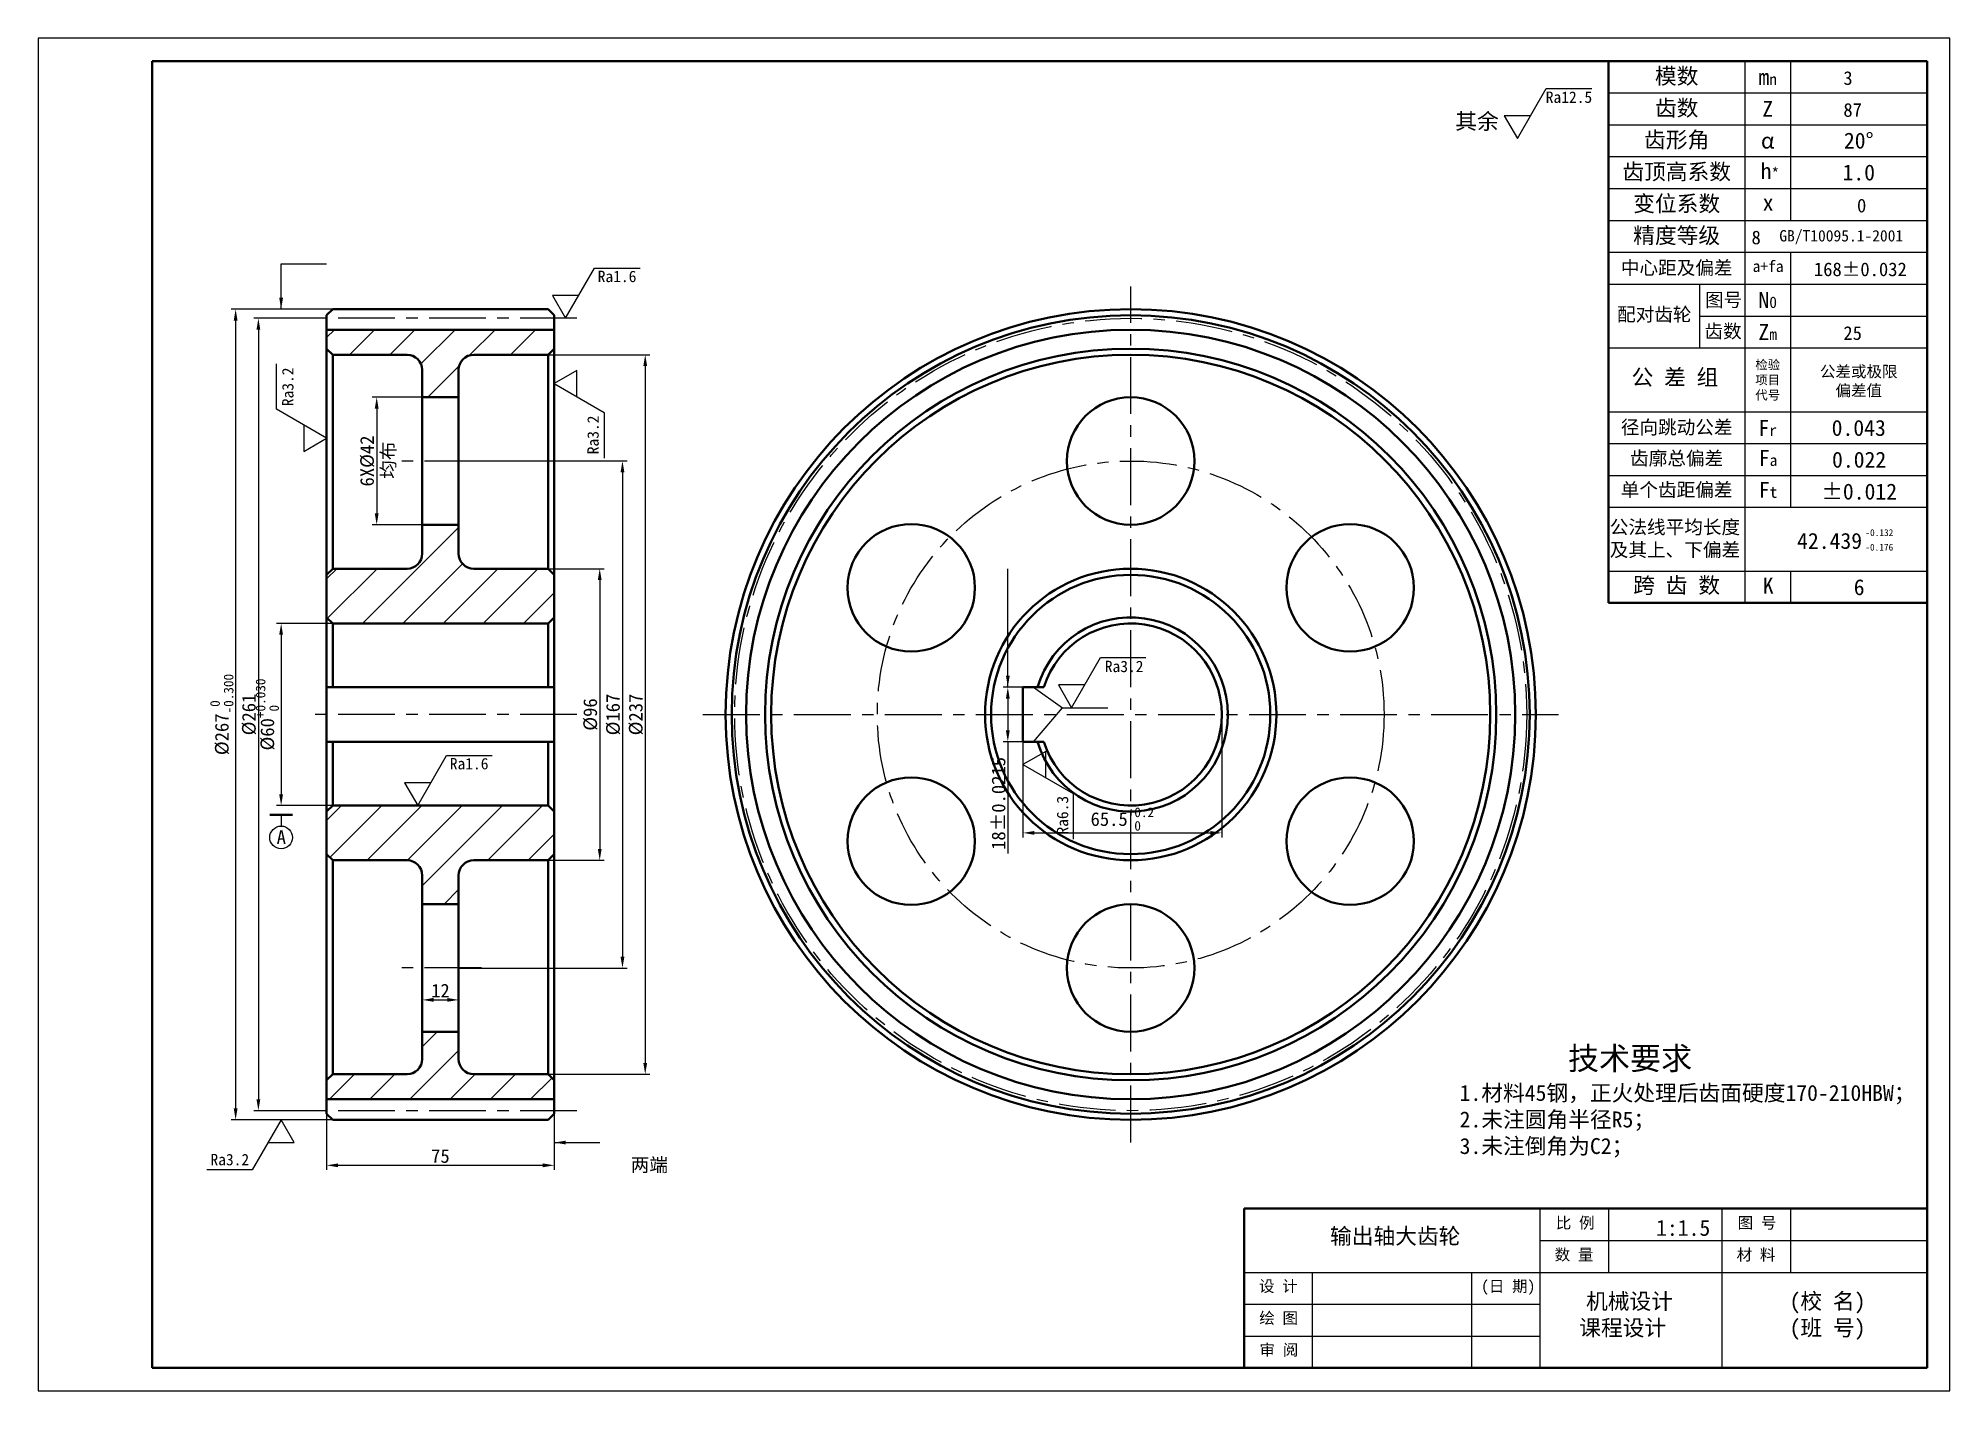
# Model space of a CAD drawing. Header units: inches. Extents: x 0 to 420, y 0 to 297.
import ezdxf

# ---------------------------------------------------------------- set-up
doc = ezdxf.new("R2010")
doc.units = ezdxf.units.IN
doc.header["$LTSCALE"] = 10
doc.header["$MEASUREMENT"] = 0
doc.linetypes.add('CENTER', pattern=[2, 1.25, -0.25, 0.25, -0.25])
for name, color, linetype, lineweight in [('中心线', 1, 'CENTER', 25), ('剖面线', 3, 'Continuous', 25), ('尺寸线', 4, 'Continuous', 25), ('文字', 7, 'Continuous', 25), ('粗实线', 7, 'Continuous', 40), ('细实线', 7, 'Continuous', 25)]:
    doc.layers.add(name, color=color, linetype=linetype, lineweight=lineweight)
doc.styles.add('工程字2', font='gbeitc.shx', dxfattribs={"height": 5, "bigfont": 'gbcbig.shx'})
doc.dimstyles.get("Standard").update_dxf_attribs({"dimtxt": 0.18, "dimasz": 0.18, "dimexe": 0.18, "dimexo": 0.0625, "dimgap": 0.09, "dimtad": 0, "dimtih": 1, "dimtoh": 1, "dimdec": 4, "dimzin": 0, "dimdsep": 46, "dimtxsty": 'Standard', "dimcen": 0.09, "dimadec": 0, "dimazin": 0, "dimtfac": 1, "dimtdec": 4, "dimtofl": 0, "dimtmove": 0, "dimatfit": 3, "dimfxl": 0, "dimtolj": 1, "dimtzin": 0, "dimarcsym": 0})

# ---------------------------------------------------------------- blocks, each defined once
blk = doc.blocks.new('*D1')
at = {"layer": 'Defpoints', "color": 0}
for p in [(64.7, 168.5), (53.37, 128.5), (64.7, 128.5)]:
    blk.add_point(p, dxfattribs=at)
at = {"layer": '尺寸线', "color": 0, "lineweight": -2}
for p, q in [((64.7, 168.5), (52.37, 168.5)), ((53.37, 166), (53.37, 131)), ((64.7, 128.5), (52.37, 128.5))]:
    blk.add_line(p, q, dxfattribs=at)
at = {"layer": '尺寸线', "color": 0}
for points in [[(53.79, 166), (52.95, 166), (53.37, 168.5)], [(52.95, 131), (53.79, 131), (53.37, 128.5)]]:
    blk.add_solid(points, dxfattribs=at)
at = {"layer": '尺寸线', "color": 0, "insert": (50.33, 148.5), "char_height": 3, "attachment_point": 5, "rotation": 90}
blk.add_mtext('\\A1;%%C60{}{\\H0.71x;\\C3;\\S+0.030^  0;}', dxfattribs=at)
blk = doc.blocks.new('*D2')
at = {"layer": 'Defpoints', "color": 0}
for p in [(63.37, 235.5), (48.37, 61.5), (63.37, 61.5)]:
    blk.add_point(p, dxfattribs=at)
at = {"layer": '尺寸线', "color": 0, "lineweight": -2}
for p, q in [((63.37, 235.5), (47.37, 235.5)), ((48.37, 233), (48.37, 64)), ((63.37, 61.5), (47.37, 61.5))]:
    blk.add_line(p, q, dxfattribs=at)
at = {"layer": '尺寸线', "color": 0}
for points in [[(48.79, 233), (47.95, 233), (48.37, 235.5)], [(47.95, 64), (48.79, 64), (48.37, 61.5)]]:
    blk.add_solid(points, dxfattribs=at)
at = {"layer": '尺寸线', "color": 0, "insert": (46.34, 148.5), "char_height": 3, "attachment_point": 5, "rotation": 90}
blk.add_mtext('\\A1;%%C261', dxfattribs=at)
blk = doc.blocks.new('*D3')
at = {"layer": 'Defpoints', "color": 0}
for p in [(64.7, 237.5), (43.37, 59.5), (64.7, 59.5)]:
    blk.add_point(p, dxfattribs=at)
at = {"layer": '尺寸线', "color": 0, "lineweight": -2}
for p, q in [((64.7, 237.5), (42.37, 237.5)), ((43.37, 235), (43.37, 62)), ((64.7, 59.5), (42.37, 59.5))]:
    blk.add_line(p, q, dxfattribs=at)
at = {"layer": '尺寸线', "color": 0}
for points in [[(43.79, 235), (42.95, 235), (43.37, 237.5)], [(42.95, 62), (43.79, 62), (43.37, 59.5)]]:
    blk.add_solid(points, dxfattribs=at)
at = {"layer": '尺寸线', "color": 0, "insert": (40.33, 148.5), "char_height": 3, "attachment_point": 5, "rotation": 90}
blk.add_mtext('\\A1;%%C267{}{\\H0.71x;\\C3;\\S 0^ -0.300;}', dxfattribs=at)
blk = doc.blocks.new('*D4')
at = {"layer": 'Defpoints', "color": 0}
for p in [(112.04, 180.5), (112.04, 116.5), (123.37, 116.5)]:
    blk.add_point(p, dxfattribs=at)
at = {"layer": '尺寸线', "color": 0, "lineweight": -2}
for p, q in [((112.04, 180.5), (124.37, 180.5)), ((123.37, 178), (123.37, 119)), ((112.04, 116.5), (124.37, 116.5))]:
    blk.add_line(p, q, dxfattribs=at)
at = {"layer": '尺寸线', "color": 0}
for points in [[(123.79, 178), (122.95, 178), (123.37, 180.5)], [(122.95, 119), (123.79, 119), (123.37, 116.5)]]:
    blk.add_solid(points, dxfattribs=at)
at = {"layer": '尺寸线', "color": 0, "insert": (121.34, 148.5), "char_height": 3, "attachment_point": 5, "rotation": 90}
blk.add_mtext('\\A1;%%C96', dxfattribs=at)
blk = doc.blocks.new('*D5')
at = {"layer": 'Defpoints', "color": 0}
for p in [(92.37, 204.17), (92.37, 92.83), (128.37, 92.83)]:
    blk.add_point(p, dxfattribs=at)
at = {"layer": '尺寸线', "color": 0, "lineweight": -2}
for p, q in [((92.37, 204.17), (129.37, 204.17)), ((128.37, 201.67), (128.37, 95.33)), ((92.37, 92.83), (129.37, 92.83))]:
    blk.add_line(p, q, dxfattribs=at)
at = {"layer": '尺寸线', "color": 0}
for points in [[(128.79, 201.67), (127.95, 201.67), (128.37, 204.17)], [(127.95, 95.33), (128.79, 95.33), (128.37, 92.83)]]:
    blk.add_solid(points, dxfattribs=at)
at = {"layer": '尺寸线', "color": 0, "insert": (126.34, 148.5), "char_height": 3, "attachment_point": 5, "rotation": 90}
blk.add_mtext('\\A1;%%C167', dxfattribs=at)
blk = doc.blocks.new('*D6')
at = {"layer": 'Defpoints', "color": 0}
for p in [(112.04, 227.5), (112.04, 69.5), (133.37, 69.5)]:
    blk.add_point(p, dxfattribs=at)
at = {"layer": '尺寸线', "color": 0, "lineweight": -2}
for p, q in [((112.04, 227.5), (134.37, 227.5)), ((133.37, 225), (133.37, 72)), ((112.04, 69.5), (134.37, 69.5))]:
    blk.add_line(p, q, dxfattribs=at)
at = {"layer": '尺寸线', "color": 0}
for points in [[(133.79, 225), (132.95, 225), (133.37, 227.5)], [(132.95, 72), (133.79, 72), (133.37, 69.5)]]:
    blk.add_solid(points, dxfattribs=at)
at = {"layer": '尺寸线', "color": 0, "insert": (131.34, 148.5), "char_height": 3, "attachment_point": 5, "rotation": 90}
blk.add_mtext('\\A1;%%C237', dxfattribs=at)
blk = doc.blocks.new('*D7')
at = {"layer": 'Defpoints', "color": 0}
for p in [(84.37, 218.17), (74.37, 190.17), (84.37, 190.17)]:
    blk.add_point(p, dxfattribs=at)
at = {"layer": '尺寸线', "color": 0, "lineweight": -2}
for p, q in [((84.37, 218.17), (73.37, 218.17)), ((74.37, 215.67), (74.37, 192.67)), ((84.37, 190.17), (73.37, 190.17))]:
    blk.add_line(p, q, dxfattribs=at)
at = {"layer": '尺寸线', "color": 0}
for points in [[(74.79, 215.67), (73.95, 215.67), (74.37, 218.17)], [(73.95, 192.67), (74.79, 192.67), (74.37, 190.17)]]:
    blk.add_solid(points, dxfattribs=at)
at = {"layer": '尺寸线', "color": 0, "insert": (72.31, 204.17), "char_height": 3, "attachment_point": 5, "rotation": 90}
blk.add_mtext('\\A1;6X%%C42', dxfattribs=at)
blk = doc.blocks.new('*D8')
at = {"layer": 'Defpoints', "color": 0}
for p in [(84.37, 85.83), (92.37, 85.83), (92.37, 85.83)]:
    blk.add_point(p, dxfattribs=at)
at = {"layer": '尺寸线', "color": 0, "lineweight": -2}
for p, q in [((84.37, 85.83), (84.37, 86.83)), ((86.87, 85.83), (89.87, 85.83)), ((92.37, 85.83), (92.37, 86.83))]:
    blk.add_line(p, q, dxfattribs=at)
at = {"layer": '尺寸线', "color": 0}
for points in [[(86.87, 86.25), (86.87, 85.42), (84.37, 85.83)], [(89.87, 85.42), (89.87, 86.25), (92.37, 85.83)]]:
    blk.add_solid(points, dxfattribs=at)
at = {"layer": '尺寸线', "color": 0, "insert": (88.37, 87.86), "char_height": 3, "attachment_point": 5}
blk.add_mtext('\\A1;12', dxfattribs=at)
blk = doc.blocks.new('*D9')
at = {"layer": 'Defpoints', "color": 0}
for p in [(63.37, 61.5), (113.37, 61.5), (113.37, 49.5)]:
    blk.add_point(p, dxfattribs=at)
at = {"layer": '尺寸线', "color": 0, "lineweight": -2}
for p, q in [((63.37, 61.5), (63.37, 48.5)), ((113.37, 61.5), (113.37, 48.5)), ((65.87, 49.5), (110.87, 49.5))]:
    blk.add_line(p, q, dxfattribs=at)
at = {"layer": '尺寸线', "color": 0}
for points in [[(65.87, 49.92), (65.87, 49.08), (63.37, 49.5)], [(110.87, 49.08), (110.87, 49.92), (113.37, 49.5)]]:
    blk.add_solid(points, dxfattribs=at)
at = {"layer": '尺寸线', "color": 0, "insert": (88.37, 51.53), "char_height": 3, "attachment_point": 5}
blk.add_mtext('\\A1;75', dxfattribs=at)
blk = doc.blocks.new('*D10')
at = {"layer": 'Defpoints', "color": 0}
for p in [(216.37, 154.5), (213.04, 142.5), (216.37, 142.5)]:
    blk.add_point(p, dxfattribs=at)
at = {"layer": '尺寸线', "color": 0, "lineweight": -2}
for p, q in [((216.37, 154.5), (212.04, 154.5)), ((213.04, 152), (213.04, 145)), ((216.37, 142.5), (212.04, 142.5)), ((213.04, 142.5), (213.04, 117.94))]:
    blk.add_line(p, q, dxfattribs=at)
at = {"layer": '尺寸线', "color": 0}
for points in [[(213.45, 152), (212.62, 152), (213.04, 154.5)], [(212.62, 145), (213.45, 145), (213.04, 142.5)]]:
    blk.add_solid(points, dxfattribs=at)
at = {"layer": '尺寸线', "color": 0, "insert": (211.01, 128.97), "char_height": 3, "attachment_point": 5, "rotation": 90}
blk.add_mtext('\\A1;18%%P0.0215', dxfattribs=at)
blk = doc.blocks.new('*D11')
at = {"layer": 'Defpoints', "color": 0}
for p in [(216.37, 148.5), (260.04, 148.5), (260.04, 122.5)]:
    blk.add_point(p, dxfattribs=at)
at = {"layer": '尺寸线', "color": 0, "lineweight": -2}
for p, q in [((216.37, 148.5), (216.37, 121.5)), ((260.04, 148.5), (260.04, 121.5)), ((218.87, 122.5), (257.54, 122.5))]:
    blk.add_line(p, q, dxfattribs=at)
at = {"layer": '尺寸线', "color": 0}
for points in [[(218.87, 122.92), (218.87, 122.08), (216.37, 122.5)], [(257.54, 122.08), (257.54, 122.92), (260.04, 122.5)]]:
    blk.add_solid(points, dxfattribs=at)
at = {"layer": '尺寸线', "color": 0, "insert": (238.2, 125.54), "char_height": 3, "attachment_point": 5}
blk.add_mtext('\\A1;65.5{}{\\H0.71x;\\C3;\\S+0.2^  0;}', dxfattribs=at)

msp = doc.modelspace()

# ---------------------------------------------------------------- hatches: boundary and pattern name
at = {"layer": '剖面线'}
h = msp.add_hatch(dxfattribs=at)
h.set_pattern_fill('ANSI31', color=256, scale=50, style=0)
edge = h.paths.add_edge_path(flags=0)
edge.add_line((113.37019, 233), (113.37019, 228.83333))
edge.add_line((113.37019, 228.83333), (112.03686, 227.5))
edge.add_line((112.03686, 227.5), (95.70352, 227.5))
edge.add_arc((95.70352, 224.16667), 3.33333, 90, 180)
edge.add_line((92.37019, 224.16667), (92.37019, 218.16667))
edge.add_line((92.37019, 218.16667), (84.37019, 218.16667))
edge.add_line((84.37019, 224.16667), (84.37019, 218.16667))
edge.add_arc((81.03686, 224.16667), 3.33333, 0, 90)
edge.add_line((81.03686, 227.5), (64.70352, 227.5))
edge.add_line((64.70352, 227.5), (63.37019, 228.83333))
edge.add_line((63.37019, 228.83333), (63.37019, 233))
edge.add_line((113.37019, 233), (63.37019, 233))
h = msp.add_hatch(dxfattribs=at)
h.set_pattern_fill('ANSI31', color=256, scale=50, style=0)
edge = h.paths.add_edge_path(flags=0)
edge.add_line((113.37019, 179.16667), (113.37019, 169.83333))
edge.add_line((113.37019, 179.16667), (112.03686, 180.5))
edge.add_line((112.03686, 180.5), (95.70352, 180.5))
edge.add_arc((95.70352, 183.83333), 3.33333, 180, 270)
edge.add_line((92.37019, 183.83333), (92.37019, 190.16667))
edge.add_line((92.37019, 190.16667), (84.37019, 190.16667))
edge.add_line((84.37019, 190.16667), (84.37019, 183.83333))
edge.add_arc((81.03686, 183.83333), 3.33333, 270, 360)
edge.add_line((81.03686, 180.5), (64.70352, 180.5))
edge.add_line((64.70352, 180.5), (63.37019, 179.16667))
edge.add_line((63.37019, 179.16667), (63.37019, 169.83333))
edge.add_line((112.03686, 168.5), (64.70352, 168.5))
edge.add_line((63.37019, 169.83333), (64.70352, 168.5))
edge.add_line((112.03686, 168.5), (113.37019, 169.83333))
h = msp.add_hatch(dxfattribs=at)
h.set_pattern_fill('ANSI31', color=256, scale=50, style=0)
edge = h.paths.add_edge_path(flags=0)
edge.add_line((113.37019, 117.83333), (113.37019, 127.16667))
edge.add_line((113.37019, 117.83333), (112.03686, 116.5))
edge.add_line((112.03686, 116.5), (95.70352, 116.5))
edge.add_arc((95.70352, 113.16667), 3.33333, 90, 180)
edge.add_line((92.37019, 113.16667), (92.37019, 106.83333))
edge.add_line((92.37019, 106.83333), (84.37019, 106.83333))
edge.add_line((84.37019, 106.83333), (84.37019, 113.16667))
edge.add_arc((81.03686, 113.16667), 3.33333, 0, 90)
edge.add_line((81.03686, 116.5), (64.70352, 116.5))
edge.add_line((64.70352, 116.5), (63.37019, 117.83333))
edge.add_line((63.37019, 117.83333), (63.37019, 127.16667))
edge.add_line((112.03686, 128.5), (64.70352, 128.5))
edge.add_line((63.37019, 127.16667), (64.70352, 128.5))
edge.add_line((112.03686, 128.5), (113.37019, 127.16667))
h = msp.add_hatch(dxfattribs=at)
h.set_pattern_fill('ANSI31', color=256, scale=50, style=0)
edge = h.paths.add_edge_path(flags=0)
edge.add_line((113.37019, 64), (113.37019, 68.16667))
edge.add_line((113.37019, 68.16667), (112.03686, 69.5))
edge.add_line((112.03686, 69.5), (95.70352, 69.5))
edge.add_arc((95.70352, 72.83333), 3.33333, 180, 270)
edge.add_line((92.37019, 72.83333), (92.37019, 78.83333))
edge.add_line((92.37019, 78.83333), (84.37019, 78.83333))
edge.add_line((84.37019, 72.83333), (84.37019, 78.83333))
edge.add_arc((81.03686, 72.83333), 3.33333, 270, 360)
edge.add_line((81.03686, 69.5), (64.70352, 69.5))
edge.add_line((64.70352, 69.5), (63.37019, 68.16667))
edge.add_line((63.37019, 68.16667), (63.37019, 64))
edge.add_line((113.37019, 64), (63.37019, 64))

# ---------------------------------------------------------------- linework, layer by layer
at = {"layer": '中心线'}
for p, q in [((240.03686, 54.5), (240.03686, 242.5)), ((118.37019, 235.5), (58.37019, 235.5)), ((97.37019, 204.16667), (79.37019, 204.16667)), ((118.37019, 148.5), (58.37019, 148.5)), ((146.03686, 148.5), (334.03686, 148.5)), ((97.37019, 92.83333), (79.37019, 92.83333)), ((118.37019, 61.5), (58.37019, 61.5))]:
    msp.add_line(p, q, dxfattribs=at)
for radius in [87, 55.66667]:
    msp.add_circle((240.03686, 148.5), radius, dxfattribs=at)
at = {"layer": '尺寸线'}
for p, q in [((53.37019, 247.5), (63.37019, 247.5)), ((213.03686, 159.5), (213.03686, 180.5)), ((118.37019, 54.5), (123.37019, 54.5))]:
    msp.add_line(p, q, dxfattribs=at)
at = {"layer": '粗实线'}
for p, q in [((415, 292), (25, 292)), ((25, 292), (25, 5)), ((345, 173), (345, 292)), ((345, 292), (415, 292)), ((415, 5), (415, 292)), ((415, 292), (415, 173)), ((63.37019, 236.16667), (64.70352, 237.5)), ((63.37019, 236.16667), (63.37019, 60.83333)), ((112.03686, 237.5), (64.70352, 237.5)), ((113.37019, 236.16667), (112.03686, 237.5)), ((113.37019, 236.16667), (113.37019, 60.83333)), ((63.37019, 228.83333), (63.37019, 233)), ((113.37019, 233), (63.37019, 233)), ((113.37019, 233), (113.37019, 228.83333)), ((64.70352, 227.5), (63.37019, 228.83333)), ((81.03686, 227.5), (64.70352, 227.5)), ((64.70352, 180.5), (64.70352, 227.5)), ((112.03686, 227.5), (95.70352, 227.5)), ((113.37019, 228.83333), (112.03686, 227.5)), ((112.03686, 180.5), (112.03686, 227.5)), ((84.37019, 224.16667), (84.37019, 218.16667)), ((84.37019, 183.83333), (84.37019, 224.16667)), ((92.37019, 224.16667), (92.37019, 218.16667)), ((92.37019, 183.83333), (92.37019, 224.16667)), ((92.37019, 218.16667), (84.37019, 218.16667)), ((92.37019, 190.16667), (84.37019, 190.16667)), ((84.37019, 190.16667), (84.37019, 183.83333)), ((92.37019, 183.83333), (92.37019, 190.16667)), ((64.70352, 180.5), (63.37019, 179.16667)), ((63.37019, 179.16667), (63.37019, 169.83333)), ((81.03686, 180.5), (64.70352, 180.5)), ((112.03686, 180.5), (95.70352, 180.5)), ((113.37019, 179.16667), (112.03686, 180.5)), ((113.37019, 179.16667), (113.37019, 169.83333)), ((415, 173), (345, 173)), ((63.37019, 169.83333), (64.70352, 168.5)), ((112.03686, 168.5), (64.70352, 168.5)), ((64.70352, 154.5), (64.70352, 168.5)), ((112.03686, 168.5), (113.37019, 169.83333)), ((112.03686, 154.5), (112.03686, 168.5)), ((63.37019, 154.5), (113.37019, 154.5)), ((220.95807, 154.5), (216.37019, 154.5)), ((216.37019, 154.5), (216.37019, 142.5)), ((63.37019, 142.5), (113.37019, 142.5)), ((64.70352, 142.5), (64.70352, 128.5)), ((112.03686, 142.5), (112.03686, 128.5)), ((220.95807, 142.5), (216.37019, 142.5)), ((50.87019, 126.5), (55.87019, 126.5)), ((63.37019, 127.16667), (64.70352, 128.5)), ((63.37019, 117.83333), (63.37019, 127.16667)), ((112.03686, 128.5), (64.70352, 128.5)), ((112.03686, 128.5), (113.37019, 127.16667)), ((113.37019, 117.83333), (113.37019, 127.16667)), ((64.70352, 116.5), (63.37019, 117.83333)), ((113.37019, 117.83333), (112.03686, 116.5)), ((81.03686, 116.5), (64.70352, 116.5)), ((64.70352, 69.5), (64.70352, 116.5)), ((112.03686, 116.5), (95.70352, 116.5)), ((112.03686, 69.5), (112.03686, 116.5)), ((84.37019, 106.83333), (84.37019, 113.16667)), ((84.37019, 72.83333), (84.37019, 113.16667)), ((92.37019, 113.16667), (92.37019, 106.83333)), ((92.37019, 72.83333), (92.37019, 113.16667)), ((92.37019, 106.83333), (84.37019, 106.83333)), ((92.37019, 78.83333), (84.37019, 78.83333)), ((84.37019, 72.83333), (84.37019, 78.83333)), ((92.37019, 72.83333), (92.37019, 78.83333)), ((64.70352, 69.5), (63.37019, 68.16667)), ((63.37019, 68.16667), (63.37019, 64)), ((81.03686, 69.5), (64.70352, 69.5)), ((112.03686, 69.5), (95.70352, 69.5)), ((113.37019, 68.16667), (112.03686, 69.5)), ((113.37019, 64), (113.37019, 68.16667)), ((113.37019, 64), (63.37019, 64)), ((63.37019, 60.83333), (64.70352, 59.5)), ((112.03686, 59.5), (64.70352, 59.5)), ((113.37019, 60.83333), (112.03686, 59.5)), ((265, 5), (265, 40)), ((265, 40), (415, 40)), ((415, 40), (415, 5)), ((25, 5), (415, 5)), ((415, 5), (265, 5))]:
    msp.add_line(p, q, dxfattribs=at)
for centre, radius in [((240.03686, 148.5), 89), ((240.03686, 148.5), 87.66667), ((240.03686, 148.5), 84.5), ((240.03686, 148.5), 80.33333), ((240.03686, 148.5), 79), ((240.03686, 204.16667), 14), ((191.82072, 176.32054), 14), ((288.25299, 176.32054), 14), ((240.03686, 148.5), 32), ((240.03686, 148.5), 30.66667), ((191.82072, 120.67946), 14), ((288.25299, 120.67946), 14), ((240.03686, 92.83333), 14)]:
    msp.add_circle(centre, radius, dxfattribs=at)
for centre, radius, start, end in [((81.03686, 224.16667), 3.33333, 0, 90), ((95.70352, 224.16667), 3.33333, 90, 180), ((81.03686, 183.83333), 3.33333, 270, 0), ((95.70352, 183.83333), 3.33333, 180, 270), ((240.03686, 148.5), 21.33333, 196.3348228, 163.6651772), ((240.03686, 148.5), 20, 197.4576031, 162.5423969), ((81.03686, 113.16667), 3.33333, 0, 90), ((95.70352, 113.16667), 3.33333, 90, 180), ((81.03686, 72.83333), 3.33333, 270, 0), ((95.70352, 72.83333), 3.33333, 180, 270)]:
    msp.add_arc(centre, radius, start, end, dxfattribs=at)
at = {"layer": '细实线'}
for p, q in [((420, 297), (0, 297)), ((0, 297), (0, 0)), ((420, 0), (420, 297)), ((375, 292), (375, 173)), ((385, 292), (385, 257)), ((325, 275), (331.35085, 286)), ((331.35085, 286), (341.35085, 286)), ((345, 285), (415, 285)), ((322.11325, 280), (325, 275)), ((327.88675, 280), (322.11325, 280)), ((345, 278), (415, 278)), ((345, 271), (415, 271)), ((345, 264), (415, 264)), ((385, 264), (385, 257)), ((345, 257), (415, 257)), ((345, 250), (415, 250)), ((385, 250), (385, 194)), ((115.87019, 235.5), (122.22104, 246.5)), ((122.22104, 246.5), (132.22104, 246.5)), ((112.98344, 240.5), (115.87019, 235.5)), ((118.75694, 240.5), (112.98344, 240.5)), ((345, 243), (415, 243)), ((365, 243), (365, 229)), ((365, 236), (415, 236)), ((345, 229), (415, 229)), ((52.37019, 215.51752), (52.37019, 225.51752)), ((118.37019, 224.05342), (113.37019, 221.16667)), ((118.37019, 218.27992), (118.37019, 224.05342)), ((113.37019, 221.16667), (124.37019, 214.81581)), ((63.37019, 209.16667), (52.37019, 215.51752)), ((124.37019, 214.81581), (124.37019, 204.81581)), ((345, 215), (415, 215)), ((58.37019, 212.05342), (58.37019, 206.27992)), ((58.37019, 206.27992), (63.37019, 209.16667)), ((345, 208), (415, 208)), ((345, 201), (415, 201)), ((345, 194), (415, 194)), ((345, 180), (415, 180)), ((385, 180), (385, 173)), ((227.03686, 150), (233.38771, 161)), ((233.38771, 161), (243.38771, 161)), ((218.70352, 154.5), (225.03686, 150)), ((224.1501, 155), (227.03686, 150)), ((229.92361, 155), (224.1501, 155)), ((218.70352, 142.5), (225.03686, 150)), ((225.03686, 150), (235.03686, 150)), ((83.37019, 128.5), (89.72104, 139.5)), ((89.72104, 139.5), (99.72104, 139.5)), ((221.37019, 140.38675), (216.37019, 137.5)), ((221.37019, 134.61325), (221.37019, 140.38675)), ((216.37019, 137.5), (227.37019, 131.14915)), ((80.48344, 133.5), (83.37019, 128.5)), ((86.25694, 133.5), (80.48344, 133.5)), ((227.37019, 131.14915), (227.37019, 121.14915)), ((53.37019, 126.5), (53.37019, 124)), ((53.37019, 59.5), (47.01934, 48.5)), ((56.25694, 54.5), (53.37019, 59.5)), ((50.48344, 54.5), (56.25694, 54.5)), ((47.01934, 48.5), (37.01934, 48.5)), ((330, 5), (330, 40)), ((345, 40), (345, 26)), ((370, 5), (370, 40)), ((385, 40), (385, 26)), ((330, 33), (415, 33)), ((265, 26), (415, 26)), ((280, 5), (280, 26)), ((315, 5), (315, 26)), ((265, 19), (330, 19)), ((265, 12), (330, 12)), ((0, 0), (420, 0))]:
    msp.add_line(p, q, dxfattribs=at)
msp.add_circle((53.37019, 121.5), 2.5, dxfattribs=at)

# ---------------------------------------------------------------- texts
at = {"layer": '文字', "style": '工程字2'}
for s, insert, char_height, width, attachment_point in [('{\\fSimSun|b0|i0|c134|p2;模数}', (360, 288.5), 3.5, 30, 5), ('{\\fSimSun|b0|i0|c134|p2;\\H0.77778x;m\\H0.71429x;n}', (380, 288.5), 4.5, 10, 5), ('{\\fSimSun|b0|i0|c134|p2;齿数}', (360, 281.5), 3.5, 30, 5), ('{\\fSimSun|b0|i0|c134|p2;Z}', (380, 281.5), 3.5, 10, 5), ('{\\fSimSun|b0|i0|c134|p2;齿形角}', (360, 274.5), 3.5, 30, 5), ('{\\fSimSun|b0|i0|c134|p2;α}', (380, 274.5), 3.5, 10, 5), ('{\\fSimSun|b0|i0|c134|p2;齿顶高系数}', (360, 267.5), 3.5, 30, 5), ('{\\fSimSun|b0|i0|c134|p2;\\H0.77778x;h\\H0.71429x;*}', (378.43303, 269.57847), 4.5, 10, 1), ('{\\fSimSun|b0|i0|c134|p2;变位系数}', (360, 260.5), 3.5, 30, 5), ('{\\fSimSun|b0|i0|c134|p2;x}', (380.0854, 260.90731), 3.5, 10, 5), ('{\\fSimSun|b0|i0|c134|p2;精度等级}', (360, 253.5), 3.5, 30, 5), ('{\\fSimSun|b0|i0|c134|p2;中心距及偏差}', (360, 246.4426), 3, 30, 5), ('{\\fSimSun|b0|i0|c134|p2;a+fa}', (380.0854, 246.90731), 2.5, 10, 5), ('{\\fSimSun|b0|i0|c134|p2;图号}', (370.30458, 239.38306), 3, 30, 5), ('{\\fSimSun|b0|i0|c134|p2;N\\H0.71429x;0}', (380, 239.5), 3.5, 10, 5), ('{\\fSimSun|b0|i0|c134|p2;配对齿轮}', (355.0817, 236.21247), 3, 30, 5), ('{\\fSimSun|b0|i0|c134|p2;齿数}', (370.1902, 232.5), 3, 30, 5), ('{\\fSimSun|b0|i0|c134|p2;Z\\H0.71429x;m}', (380, 232.5), 3.5, 10, 5), ('{\\fSimSun|b0|i0|c134|p2;公 差 组}', (359.61718, 222.39104), 3.5, 30, 5), ('{\\fSimSun|b0|i0|c134|p2;检验\\P项目\\P代号}', (380, 221.87279), 2, 10, 5), ('{\\fSimSun|b0|i0|c134|p2;公差或极限\\P偏差值}', (400, 221.59708), 2.5, 30, 5), ('{\\fSimSun|b0|i0|c134|p2;径向跳动公差}', (360, 211.40735), 3, 30, 5), ('{\\fSimSun|b0|i0|c134|p2;F\\H0.71429x;r}', (380, 211.40735), 3.5, 10, 5), ('{\\fSimSun|b0|i0|c0|p2;0.0\\fSimSun|b0|i0|c134|p2;43}', (400, 211.40735), 3.5, 30, 5), ('{\\fSimSun|b0|i0|c134|p2;齿廓总偏差}', (359.98604, 204.58642), 3, 30, 5), ('{\\fSimSun|b0|i0|c134|p2;F\\H0.71429x;a}', (380.0854, 204.81467), 3.5, 10, 5), ('{\\fSimSun|b0|i0|c0|p2;0.0\\fSimSun|b0|i0|c134|p2;22}', (400.08594, 204.43077), 3.5, 30, 5), ('{\\fSimSun|b0|i0|c134|p2;单个齿距偏差}', (359.98604, 197.68492), 3, 30, 5), ('{\\fSimSun|b0|i0|c134|p2;F\\H0.71429x;t}', (380.0854, 197.81467), 3.5, 10, 5), ('{\\fSimSun|b0|i0|c134|p2;%%P\\fSimSun|b0|i0|c0|p2;0.0\\fSimSun|b0|i0|c134|p2;12}', (400.08594, 197.43077), 3.5, 30, 5), ('{\\fSimSun|b0|i0|c134|p2;公法线平均长度\\P及其上、下偏差}', (359.61718, 187.00112), 3, 30, 5), ('{\\fSimSun|b0|i0|c134|p2;-0.132}', (404.52916, 188.42275), 1.5, 30, 5), ('{\\fSimSun|b0|i0|c134|p2;42.439}', (393.59194, 186.59708), 3.5, 30, 5), ('{\\fSimSun|b0|i0|c134|p2;-0.176}', (404.51275, 185.22749), 1.5, 30, 5), ('{\\fSimSun|b0|i0|c134|p2;跨 齿 数}', (359.98604, 176.68897), 3.5, 30, 5), ('{\\fSimSun|b0|i0|c134|p2;K}', (380.0854, 176.81467), 3.5, 10, 5), ('{\\fSimSun|b0|i0|c134|p2;6}', (400.08594, 176.43077), 3.5, 30, 5)]:
    msp.add_mtext(s, dxfattribs=dict(at, insert=insert, char_height=char_height, width=width, attachment_point=attachment_point))
at = {"layer": '文字', "attachment_point": 1}
for s, insert, char_height in [('3', (396.62, 289.76), 3), ('87', (396.62, 282.76), 3), ('0', (399.62, 261.76), 3), ('8', (376.44, 254.76), 3), ('168%%P0.032', (390.15, 247.76), 3), ('25', (396.62, 233.76), 3), ('1:1.5', (355.47, 37.52), 3.5)]:
    msp.add_mtext(s, dxfattribs=dict(at, insert=insert, char_height=char_height))
at = {"layer": '文字'}
for s, insert, char_height, width, attachment_point in [('{\\fSimSun|b0|i0|c134|p2;Ra12.5}', (331.22812, 285.3068), 2.5, 5.7198626, 1), ('{\\fSimSun|b0|i0|c134|p2;其余}', (311.35316, 280.52695), 3.5, 11.1073139, 1), ('20%%D', (400, 274.5), 3.5, 30, 5), ('1.0', (400, 267.5), 3.5, 30, 5), ('{\\H0.71429x;GB/T10095.1-2001}', (396.15513, 253.32206), 3.5, 30, 5), ('{\\fSimSun|b0|i0|c134|p2;Ra1.6}', (122.92648, 245.95283), 2.5, 5.7198626, 1), ('{\\fSimSun|b0|i0|c134|p2;Ra3.2}', (234.33673, 160.3068), 2.5, 5.7198626, 1), ('{\\fSimSun|b0|i0|c134|p2;Ra1.6}', (90.42648, 138.95283), 2.5, 5.7198626, 1), ('{\\fSimSun|b0|i0|c134|p2;A}', (53.40872, 121.57026), 3, 2.5530402, 5), ('{\\fSimSun|b0|i0|c134|p2;       技术要求}\\P{\\fSimSun|b0|i0|c134|p2;\\H0.70000x;1.材料45钢，正火处理后齿面硬度170-210HBW；}\\P{\\fSimSun|b0|i0|c134|p2;\\H0.70000x;2.未注圆角半径R5；}\\P{\\fSimSun|b0|i0|c134|p2;\\H0.70000x;3.未注倒角为C2；}', (312.30708, 75.49189), 5, 148.756873, 1), ('{\\fSimSun|b0|i0|c134|p2;Ra3.2}', (37.84191, 52.0117), 2.5, 5.7198626, 1), ('{\\fSimSun|b0|i0|c134|p2;两端}', (130.18063, 51.11281), 3, 9.4675711, 1), ('\\pi3.44598;{\\fSimSun|b0|i0|c134|p2;比 例}', (330, 38.13344), 2.5, 15, 1), ('\\pi3.38945;{\\fSimSun|b0|i0|c134|p2;图 号}', (370, 38.13344), 2.5, 15, 1), ('\\pi8.48548;{\\fSimSun|b0|i0|c134|p2;输出轴大齿轮}', (275.34776, 35.71449), 3.5, 46.5925605, 1), ('\\pi3.18844;{\\fSimSun|b0|i0|c134|p2;数 量}', (330, 31.13344), 2.5, 15, 1), ('\\pi3.16709;{\\fSimSun|b0|i0|c134|p2;材 料}', (370, 31.13344), 2.5, 15, 1), ('\\pi3.20854;{\\fSimSun|b0|i0|c134|p2;设 计}', (265, 24.21896), 2.5, 15, 1), ('\\pi2.02261;{\\fSimSun|b0|i0|c134|p2;(日 期)}', (315, 24.21896), 2.5, 15, 1), ('\\pi1.49888;{\\fSimSun|b0|i0|c134|p2;机械设计}\\pi1.49888;{\\fSimSun|b0|i0|c134|p2;课程设计}', (338.58254, 21.40941), 3.5, 22.6153477, 1), ('\\pi7.09394;{\\fSimSun|b0|i0|c134|p2;(校 名)}\\P\\pi7.09394;{\\fSimSun|b0|i0|c134|p2;(班 号)}', (377.69642, 21.42906), 3.5, 29.5245601, 1), ('\\pi3.27764;{\\fSimSun|b0|i0|c134|p2;绘 图}', (265, 17.21896), 2.5, 15, 1), ('\\pi3.33417;{\\fSimSun|b0|i0|c134|p2;审 阅}', (265, 10.21896), 2.5, 15, 1)]:
    msp.add_mtext(s, dxfattribs=dict(at, insert=insert, char_height=char_height, width=width, attachment_point=attachment_point))
at = {"layer": '文字', "attachment_point": 1, "rotation": 90}
for s, insert, char_height, width in [('{\\fSimSun|b0|i0|c134|p2;Ra3.2}', (53.57809, 216.19638), 2.5, 5.7198626), ('{\\fSimSun|b0|i0|c134|p2;Ra3.2}', (120.64475, 205.64293), 2.5, 5.7198626), ('{\\fSimSun|b0|i0|c134|p2;均布}', (75.38979, 200.26105), 3, 9.4675711), ('{\\fSimSun|b0|i0|c134|p2;Ra6.3}', (223.7991, 122.13049), 2.5, 5.7198626)]:
    msp.add_mtext(s, dxfattribs=dict(at, insert=insert, char_height=char_height, width=width))

# ---------------------------------------------------------------- dimensions: what is measured, and where the dimension line sits
at = {"layer": '尺寸线'}
for p1, p2, distance, text, picture, middle in [((64.70352, 237.5), (64.70352, 59.5), -21.33333, '%%C267{}{\\H0.71x;\\C3;\\S 0^ -0.300;}', '*D3', (40.32546, 148.5)), ((63.37019, 235.5), (63.37019, 61.5), -15, '%%C261', '*D2', (46.33869, 148.5)), ((112.03686, 227.5), (112.03686, 69.5), 21.33333, '%%C237', '*D6', (131.33869, 148.5)), ((84.37019, 218.16667), (84.37019, 190.16667), -10, '6X%%C42', '*D7', (72.30569, 204.16667)), ((92.37019, 204.16667), (92.37019, 92.83333), 36, '%%C167', '*D5', (126.33869, 148.5)), ((112.03686, 180.5), (112.03686, 116.5), 11.33333, '%%C96', '*D4', (121.33869, 148.5)), ((64.70352, 168.5), (64.70352, 128.5), -11.33333, '%%C60{}{\\H0.71x;\\C3;\\S+0.030^  0;}', '*D1', (50.32546, 148.5)), ((216.37019, 154.5), (216.37019, 142.5), -3.33333, '18%%P0.0215', '*D10', (211.00536, 128.97)), ((216.37019, 148.5), (260.03686, 148.5), -26, '65.5{}{\\H0.71x;\\C3;\\S+0.2^  0;}', '*D11', (238.20352, 125.54473)), ((84.37019, 85.83333), (92.37019, 85.83333), 0, '12', '*D8', (88.37019, 87.86483)), ((63.37019, 61.5), (113.37019, 61.5), -12, '75', '*D9', (88.37019, 51.5315))]:
    dim = msp.add_aligned_dim(p1=p1, p2=p2, distance=distance, text=text, dimstyle='Standard', override={"dimtxt": 3, "dimasz": 2.5, "dimexe": 1, "dimexo": 0, "dimgap": 0.5, "dimtad": 1, "dimtih": 0, "dimtoh": 0}, dxfattribs=at)
    dim.commit()
    dim.dimension.update_dxf_attribs({"geometry": picture, "text_midpoint": middle})

# ---------------------------------------------------------------- leaders
for points in [[(53.37019, 237.5), (53.37019, 247.5)], [(213.03686, 154.5), (213.03686, 159.5)], [(113.37019, 54.5), (118.37019, 54.5)]]:
    msp.add_leader(points, dimstyle='Standard', override={"dimasz": 2.5}, dxfattribs=at)

doc.saveas('drawing.dxf')
